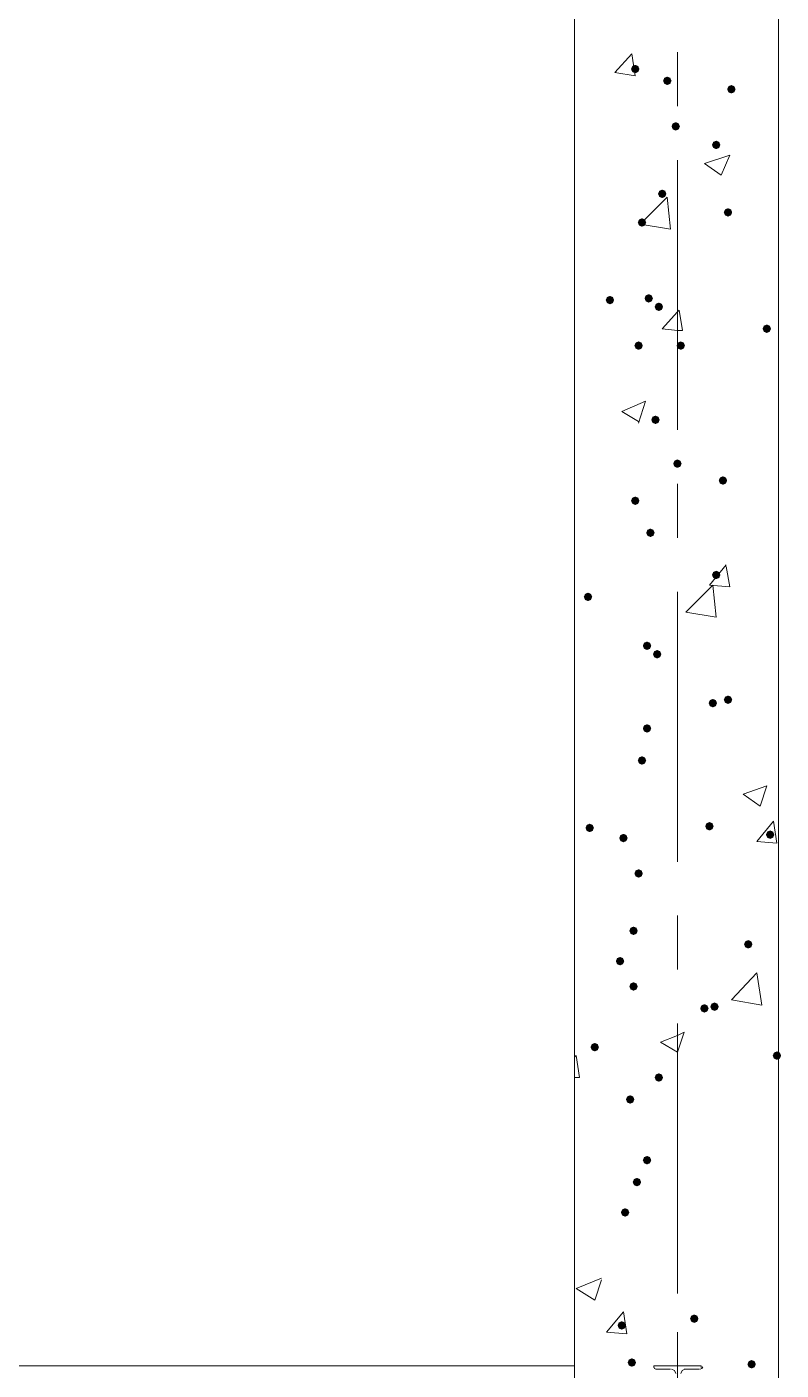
# Model space of a CAD drawing. Header units: millimetres. Extents: x 29 to 95071, y 20 to 67221.
# Drawn here: x 24496 to 26713, y 32641 to 36589 of the extents above; entities that cross this region are included whole.
import ezdxf

# ---------------------------------------------------------------- set-up
doc = ezdxf.new("R2010")
doc.units = ezdxf.units.MM

msp = doc.modelspace()

# ---------------------------------------------------------------- hatches: boundary and pattern name
h = msp.add_hatch(color=7)
h.dxf.hatch_style = 2
h.paths.add_polyline_path([(26283.9, 36452.8), (26275.2, 36456.5), (26271.5, 36465.2), (26275.2, 36474), (26283.9, 36477.6), (26292.7, 36474), (26296.3, 36465.2), (26292.7, 36456.5)])
h = msp.add_hatch(color=7)
h.dxf.hatch_style = 2
h.paths.add_polyline_path([(26378.1, 36418.1), (26369.3, 36421.8), (26365.7, 36430.5), (26369.3, 36439.3), (26378.1, 36442.9), (26386.8, 36439.3), (26390.5, 36430.5), (26386.8, 36421.8)])
h = msp.add_hatch(color=7)
h.dxf.hatch_style = 2
h.paths.add_polyline_path([(26566.4, 36393.3), (26557.7, 36397), (26554, 36405.7), (26557.7, 36414.5), (26566.4, 36418.1), (26575.2, 36414.5), (26578.8, 36405.7), (26575.2, 36397)])
h = msp.add_hatch(color=7)
h.dxf.hatch_style = 2
h.paths.add_polyline_path([(26402.9, 36284.3), (26394.1, 36287.9), (26390.5, 36296.7), (26394.1, 36305.4), (26402.9, 36309.1), (26411.6, 36305.4), (26415.3, 36296.7), (26411.6, 36287.9)])
h = msp.add_hatch(color=7)
h.dxf.hatch_style = 2
h.paths.add_polyline_path([(26521.8, 36229.8), (26513.1, 36233.4), (26509.4, 36242.2), (26513.1, 36250.9), (26521.8, 36254.6), (26530.6, 36250.9), (26534.2, 36242.2), (26530.6, 36233.4)])
h = msp.add_hatch(color=7)
h.dxf.hatch_style = 2
h.paths.add_polyline_path([(26363.2, 36086), (26354.5, 36089.7), (26350.8, 36098.4), (26354.5, 36107.2), (26363.2, 36110.8), (26372, 36107.2), (26375.6, 36098.4), (26372, 36089.7)])
h = msp.add_hatch(color=7)
h.dxf.hatch_style = 2
h.paths.add_polyline_path([(26556.5, 36031.5), (26547.8, 36035.2), (26544.1, 36043.9), (26547.8, 36052.7), (26556.5, 36056.3), (26565.3, 36052.7), (26568.9, 36043.9), (26565.3, 36035.2)])
h = msp.add_hatch(color=7)
h.dxf.hatch_style = 2
h.paths.add_polyline_path([(26303.7, 36001.8), (26295, 36005.4), (26291.3, 36014.2), (26295, 36022.9), (26303.7, 36026.6), (26312.5, 36022.9), (26316.1, 36014.2), (26312.5, 36005.4)])
h = msp.add_hatch(color=7)
h.dxf.hatch_style = 2
h.paths.add_polyline_path([(26209.6, 35773.8), (26200.8, 35777.4), (26197.2, 35786.2), (26200.8, 35794.9), (26209.6, 35798.6), (26218.3, 35794.9), (26221.9, 35786.2), (26218.3, 35777.4)])
h = msp.add_hatch(color=7)
h.dxf.hatch_style = 2
h.paths.add_polyline_path([(26323.6, 35778.7), (26314.8, 35782.4), (26311.2, 35791.1), (26314.8, 35799.9), (26323.6, 35803.5), (26332.3, 35799.9), (26335.9, 35791.1), (26332.3, 35782.4)])
h = msp.add_hatch(color=7)
h.dxf.hatch_style = 2
h.paths.add_polyline_path([(26353.3, 35754), (26344.5, 35757.6), (26340.9, 35766.3), (26344.5, 35775.1), (26353.3, 35778.7), (26362, 35775.1), (26365.7, 35766.3), (26362, 35757.6)])
h = msp.add_hatch(color=7)
h.dxf.hatch_style = 2
h.paths.add_polyline_path([(26670.5, 35689.5), (26661.8, 35693.2), (26658.1, 35701.9), (26661.8, 35710.7), (26670.5, 35714.3), (26679.3, 35710.7), (26682.9, 35701.9), (26679.3, 35693.2)])
h = msp.add_hatch(color=7)
h.dxf.hatch_style = 2
h.paths.add_polyline_path([(26293.8, 35639.9), (26285.1, 35643.6), (26281.4, 35652.3), (26285.1, 35661.1), (26293.8, 35664.7), (26302.6, 35661.1), (26306.2, 35652.3), (26302.6, 35643.6)])
h = msp.add_hatch(color=7)
h.dxf.hatch_style = 2
h.paths.add_polyline_path([(26417.7, 35639.9), (26409, 35643.6), (26405.3, 35652.3), (26409, 35661.1), (26417.7, 35664.7), (26426.5, 35661.1), (26430.1, 35652.3), (26426.5, 35643.6)])
h = msp.add_hatch(color=7)
h.dxf.hatch_style = 2
h.paths.add_polyline_path([(26343.4, 35421.9), (26334.6, 35425.5), (26331, 35434.3), (26334.6, 35443), (26343.4, 35446.6), (26352.1, 35443), (26355.8, 35434.3), (26352.1, 35425.5)])
h = msp.add_hatch(color=7)
h.dxf.hatch_style = 2
h.paths.add_polyline_path([(26407.8, 35293), (26399.1, 35296.6), (26395.4, 35305.4), (26399.1, 35314.1), (26407.8, 35317.8), (26416.6, 35314.1), (26420.2, 35305.4), (26416.6, 35296.6)])
h = msp.add_hatch(color=7)
h.dxf.hatch_style = 2
h.paths.add_polyline_path([(26541.6, 35243.4), (26532.9, 35247.1), (26529.3, 35255.8), (26532.9, 35264.6), (26541.6, 35268.2), (26550.4, 35264.6), (26554, 35255.8), (26550.4, 35247.1)])
h = msp.add_hatch(color=7)
h.dxf.hatch_style = 2
h.paths.add_polyline_path([(26283.9, 35183.9), (26275.2, 35187.6), (26271.5, 35196.3), (26275.2, 35205.1), (26283.9, 35208.7), (26292.7, 35205.1), (26296.3, 35196.3), (26292.7, 35187.6)])
h = msp.add_hatch(color=7)
h.dxf.hatch_style = 2
h.paths.add_polyline_path([(26328.5, 35089.8), (26319.8, 35093.4), (26316.1, 35102.2), (26319.8, 35110.9), (26328.5, 35114.6), (26337.3, 35110.9), (26340.9, 35102.2), (26337.3, 35093.4)])
h = msp.add_hatch(color=7)
h.dxf.hatch_style = 2
h.paths.add_polyline_path([(26521.8, 34965.9), (26513.1, 34969.5), (26509.4, 34978.3), (26513.1, 34987), (26521.8, 34990.6), (26530.6, 34987), (26534.2, 34978.3), (26530.6, 34969.5)])
h = msp.add_hatch(color=7)
h.dxf.hatch_style = 2
h.paths.add_polyline_path([(26145.1, 34901.4), (26136.4, 34905.1), (26132.7, 34913.8), (26136.4, 34922.6), (26145.1, 34926.2), (26153.9, 34922.6), (26157.5, 34913.8), (26153.9, 34905.1)])
h = msp.add_hatch(color=7)
h.dxf.hatch_style = 2
h.paths.add_polyline_path([(26318.6, 34757.7), (26309.8, 34761.3), (26306.2, 34770.1), (26309.8, 34778.8), (26318.6, 34782.5), (26327.4, 34778.8), (26331, 34770.1), (26327.4, 34761.3)])
h = msp.add_hatch(color=7)
h.dxf.hatch_style = 2
h.paths.add_polyline_path([(26348.3, 34732.9), (26339.6, 34736.5), (26335.9, 34745.3), (26339.6, 34754), (26348.3, 34757.7), (26357.1, 34754), (26360.7, 34745.3), (26357.1, 34736.5)])
h = msp.add_hatch(color=7)
h.dxf.hatch_style = 2
h.paths.add_polyline_path([(26556.5, 34599.1), (26547.8, 34602.7), (26544.1, 34611.5), (26547.8, 34620.2), (26556.5, 34623.9), (26565.3, 34620.2), (26568.9, 34611.5), (26565.3, 34602.7)])
h = msp.add_hatch(color=7)
h.dxf.hatch_style = 2
h.paths.add_polyline_path([(26511.9, 34589.2), (26503.2, 34592.8), (26499.5, 34601.6), (26503.2, 34610.3), (26511.9, 34613.9), (26520.7, 34610.3), (26524.3, 34601.6), (26520.7, 34592.8)])
h = msp.add_hatch(color=7)
h.dxf.hatch_style = 2
h.paths.add_polyline_path([(26318.6, 34514.8), (26309.8, 34518.5), (26306.2, 34527.2), (26309.8, 34536), (26318.6, 34539.6), (26327.4, 34536), (26331, 34527.2), (26327.4, 34518.5)])
h = msp.add_hatch(color=7)
h.dxf.hatch_style = 2
h.paths.add_polyline_path([(26303.7, 34420.6), (26295, 34424.3), (26291.3, 34433), (26295, 34441.8), (26303.7, 34445.4), (26312.5, 34441.8), (26316.1, 34433), (26312.5, 34424.3)])
h = msp.add_hatch(color=7)
h.dxf.hatch_style = 2
h.paths.add_polyline_path([(26150.1, 34222.4), (26141.3, 34226), (26137.7, 34234.8), (26141.3, 34243.5), (26150.1, 34247.2), (26158.8, 34243.5), (26162.5, 34234.8), (26158.8, 34226)])
h = msp.add_hatch(color=7)
h.dxf.hatch_style = 2
h.paths.add_polyline_path([(26502, 34227.3), (26493.2, 34231), (26489.6, 34239.7), (26493.2, 34248.5), (26502, 34252.1), (26510.7, 34248.5), (26514.4, 34239.7), (26510.7, 34231)])
h = msp.add_hatch(color=7)
h.dxf.hatch_style = 2
h.paths.add_polyline_path([(26249.2, 34192.6), (26240.5, 34196.3), (26236.8, 34205), (26240.5, 34213.8), (26249.2, 34217.4), (26258, 34213.8), (26261.6, 34205), (26258, 34196.3)])
h = msp.add_hatch(color=7)
h.dxf.hatch_style = 2
h.paths.add_polyline_path([(26680.4, 34202.6), (26671.7, 34206.2), (26668, 34214.9), (26671.7, 34223.7), (26680.4, 34227.3), (26689.2, 34223.7), (26692.8, 34214.9), (26689.2, 34206.2)])
h = msp.add_hatch(color=7)
h.dxf.hatch_style = 2
h.paths.add_polyline_path([(26293.8, 34088.6), (26285.1, 34092.2), (26281.4, 34100.9), (26285.1, 34109.7), (26293.8, 34113.3), (26302.6, 34109.7), (26306.2, 34100.9), (26302.6, 34092.2)])
h = msp.add_hatch(color=7)
h.dxf.hatch_style = 2
h.paths.add_polyline_path([(26278.9, 33920), (26270.2, 33923.7), (26266.6, 33932.4), (26270.2, 33941.2), (26278.9, 33944.8), (26287.7, 33941.2), (26291.3, 33932.4), (26287.7, 33923.7)])
h = msp.add_hatch(color=7)
h.dxf.hatch_style = 2
h.paths.add_polyline_path([(26616, 33880.4), (26607.2, 33884), (26603.6, 33892.8), (26607.2, 33901.5), (26616, 33905.2), (26624.7, 33901.5), (26628.4, 33892.8), (26624.7, 33884)])
h = msp.add_hatch(color=7)
h.dxf.hatch_style = 2
h.paths.add_polyline_path([(26239.3, 33830.8), (26230.5, 33834.5), (26226.9, 33843.2), (26230.5, 33852), (26239.3, 33855.6), (26248, 33852), (26251.7, 33843.2), (26248, 33834.5)])
h = msp.add_hatch(color=7)
h.dxf.hatch_style = 2
h.paths.add_polyline_path([(26278.9, 33756.5), (26270.2, 33760.1), (26266.6, 33768.9), (26270.2, 33777.6), (26278.9, 33781.2), (26287.7, 33777.6), (26291.3, 33768.9), (26287.7, 33760.1)])
h = msp.add_hatch(color=7)
h.dxf.hatch_style = 2
h.paths.add_polyline_path([(26487.1, 33692), (26478.4, 33695.7), (26474.7, 33704.4), (26478.4, 33713.2), (26487.1, 33716.8), (26495.9, 33713.2), (26499.5, 33704.4), (26495.9, 33695.7)])
h = msp.add_hatch(color=7)
h.dxf.hatch_style = 2
h.paths.add_polyline_path([(26516.9, 33697), (26508.1, 33700.6), (26504.5, 33709.4), (26508.1, 33718.1), (26516.9, 33721.8), (26525.6, 33718.1), (26529.3, 33709.4), (26525.6, 33700.6)])
h = msp.add_hatch(color=7)
h.dxf.hatch_style = 2
h.paths.add_polyline_path([(26164.9, 33578), (26156.2, 33581.7), (26152.6, 33590.4), (26156.2, 33599.2), (26164.9, 33602.8), (26173.7, 33599.2), (26177.3, 33590.4), (26173.7, 33581.7)])
h = msp.add_hatch(color=7)
h.dxf.hatch_style = 2
h.paths.add_polyline_path([(26700.3, 33553.2), (26691.5, 33556.9), (26687.9, 33565.6), (26691.5, 33574.4), (26700.3, 33578), (26709, 33574.4), (26712.6, 33565.6), (26709, 33556.9)])
h = msp.add_hatch(color=7)
h.dxf.hatch_style = 2
h.paths.add_polyline_path([(26353.3, 33488.8), (26344.5, 33492.5), (26340.9, 33501.2), (26344.5, 33510), (26353.3, 33513.6), (26362, 33510), (26365.7, 33501.2), (26362, 33492.5)])
h = msp.add_hatch(color=7)
h.dxf.hatch_style = 2
h.paths.add_polyline_path([(26269, 33424.4), (26260.3, 33428), (26256.6, 33436.8), (26260.3, 33445.5), (26269, 33449.2), (26277.8, 33445.5), (26281.4, 33436.8), (26277.8, 33428)])
h = msp.add_hatch(color=7)
h.dxf.hatch_style = 2
h.paths.add_polyline_path([(26318.6, 33245.9), (26309.8, 33249.6), (26306.2, 33258.3), (26309.8, 33267.1), (26318.6, 33270.7), (26327.4, 33267.1), (26331, 33258.3), (26327.4, 33249.6)])
h = msp.add_hatch(color=7)
h.dxf.hatch_style = 2
h.paths.add_polyline_path([(26288.9, 33181.5), (26280.1, 33185.1), (26276.5, 33193.9), (26280.1, 33202.6), (26288.9, 33206.3), (26297.6, 33202.6), (26301.3, 33193.9), (26297.6, 33185.1)])
h = msp.add_hatch(color=7)
h.dxf.hatch_style = 2
h.paths.add_polyline_path([(26254.2, 33092.3), (26245.4, 33095.9), (26241.8, 33104.7), (26245.4, 33113.4), (26254.2, 33117.1), (26262.9, 33113.4), (26266.6, 33104.7), (26262.9, 33095.9)])
h = msp.add_hatch(color=7)
h.dxf.hatch_style = 2
h.paths.add_polyline_path([(26244.3, 32760.2), (26235.5, 32763.8), (26231.9, 32772.6), (26235.5, 32781.3), (26244.3, 32785), (26253, 32781.3), (26256.6, 32772.6), (26253, 32763.8)])
h = msp.add_hatch(color=7)
h.dxf.hatch_style = 2
h.paths.add_polyline_path([(26457.4, 32780), (26448.6, 32783.7), (26445, 32792.4), (26448.6, 32801.2), (26457.4, 32804.8), (26466.1, 32801.2), (26469.8, 32792.4), (26466.1, 32783.7)])
h = msp.add_hatch(color=7)
h.dxf.hatch_style = 2
h.paths.add_polyline_path([(26274, 32651.2), (26265.2, 32654.8), (26261.6, 32663.5), (26265.2, 32672.3), (26274, 32675.9), (26282.7, 32672.3), (26286.4, 32663.5), (26282.7, 32654.8)])
h = msp.add_hatch(color=7)
h.dxf.hatch_style = 2
h.paths.add_polyline_path([(26625.9, 32646.2), (26617.2, 32649.8), (26613.5, 32658.6), (26617.2, 32667.3), (26625.9, 32671), (26634.7, 32667.3), (26638.3, 32658.6), (26634.7, 32649.8)])

# ---------------------------------------------------------------- linework, layer by layer
at = {"color": 7, "lineweight": 0}
for points in [[(26705.2, 26656.2), (26705.2, 47305.2)], [(26105.5, 32653.6), (26105.5, 42705.5)], [(26224.4, 36455.3), (26274, 36509.8)], [(26283.9, 36445.4), (26274, 36509.8)], [(26407.8, 36356.2), (26407.8, 36514.8)], [(26224.4, 36455.3), (26283.9, 36445.4)], [(26487.1, 36187.6), (26561.5, 36212.4)], [(26536.7, 36153), (26561.5, 36212.4)], [(26407.8, 35404.5), (26407.8, 36197.6)], [(26487.1, 36187.6), (26536.7, 36153)], [(26298.8, 36009.2), (26378.1, 36088.5)], [(26388, 35994.3), (26378.1, 36088.5)], [(26298.8, 36009.2), (26388, 35994.3)], [(26363.2, 35701.9), (26407.8, 35751.5), (26412.8, 35756.4)], [(26422.7, 35697), (26412.8, 35756.4)], [(26363.2, 35701.9), (26407.8, 35697), (26422.7, 35697)], [(26244.3, 35459), (26313.6, 35488.8)], [(26244.3, 35459), (26293.8, 35429.3)], [(26293.8, 35424.3), (26313.6, 35488.8)], [(26407.8, 35087.3), (26407.8, 35245.9)], [(26502, 34948.5), (26551.6, 35008)], [(26561.5, 34943.6), (26551.6, 35003)], [(26432.6, 34869.2), (26511.9, 34948.5)], [(26502, 34948.5), (26561.5, 34943.6)], [(26521.8, 34854.3), (26511.9, 34948.5)], [(26407.8, 34135.6), (26407.8, 34928.7)], [(26432.6, 34869.2), (26521.8, 34854.3)], [(26601.1, 34333.9), (26670.5, 34358.7)], [(26650.7, 34299.2), (26670.5, 34358.7)], [(26601.1, 34333.9), (26650.7, 34299.2)], [(26640.8, 34195.1), (26690.3, 34254.6)], [(26700.3, 34190.2), (26690.3, 34254.6)], [(26640.8, 34195.1), (26700.3, 34190.2)], [(26407.8, 33818.4), (26407.8, 33977)], [(26566.4, 33729.2), (26640.8, 33808.5), (26655.6, 33714.3)], [(26566.4, 33729.2), (26655.6, 33714.3)], [(26407.8, 32866.8), (26407.8, 33659.8)], [(26358.3, 33605.3), (26407.8, 33625.1), (26427.6, 33635)], [(26358.3, 33605.3), (26407.8, 33575.5)], [(26407.8, 33575.5), (26427.6, 33635)], [(26105.5, 33560.7), (26110.4, 33565.6)], [(26120.3, 33501.2), (26110.4, 33565.6)], [(26105.5, 33501.2), (26120.3, 33501.2)], [(26110.4, 32881.6), (26184.8, 32911.4)], [(26164.9, 32846.9), (26184.8, 32906.4)], [(26110.4, 32881.6), (26164.9, 32846.9)], [(26199.6, 32752.8), (26249.2, 32812.2)], [(26199.6, 32752.8), (26259.1, 32747.8), (26249.2, 32812.2)], [(26407.8, 32272), (26407.8, 32752.8)], [(26407.8, 32544.6), (26407.8, 32703.2)], [(26105.5, 32653.6), (22908.5, 32653.6)], [(26105.5, 26656.2), (26105.5, 32653.6)], [(26338.4, 32648.7), (26338.4, 32653.6), (26477.2, 32653.6), (26477.2, 32648.7)], [(26338.4, 32651.2), (26340.6, 32645.9), (26345.9, 32643.7)], [(26474.7, 32643.7), (26480, 32645.9), (26482.2, 32651.2)], [(26388, 32643.7), (26343.4, 32643.7)], [(26402.9, 32631.3), (26399.2, 32640.1), (26390.5, 32643.7)], [(26430.1, 32643.7), (26421.4, 32640.1), (26417.7, 32631.3)], [(26472.3, 32643.7), (26427.6, 32643.7)]]:
    msp.add_lwpolyline(points, dxfattribs=at)

doc.saveas('drawing.dxf')
